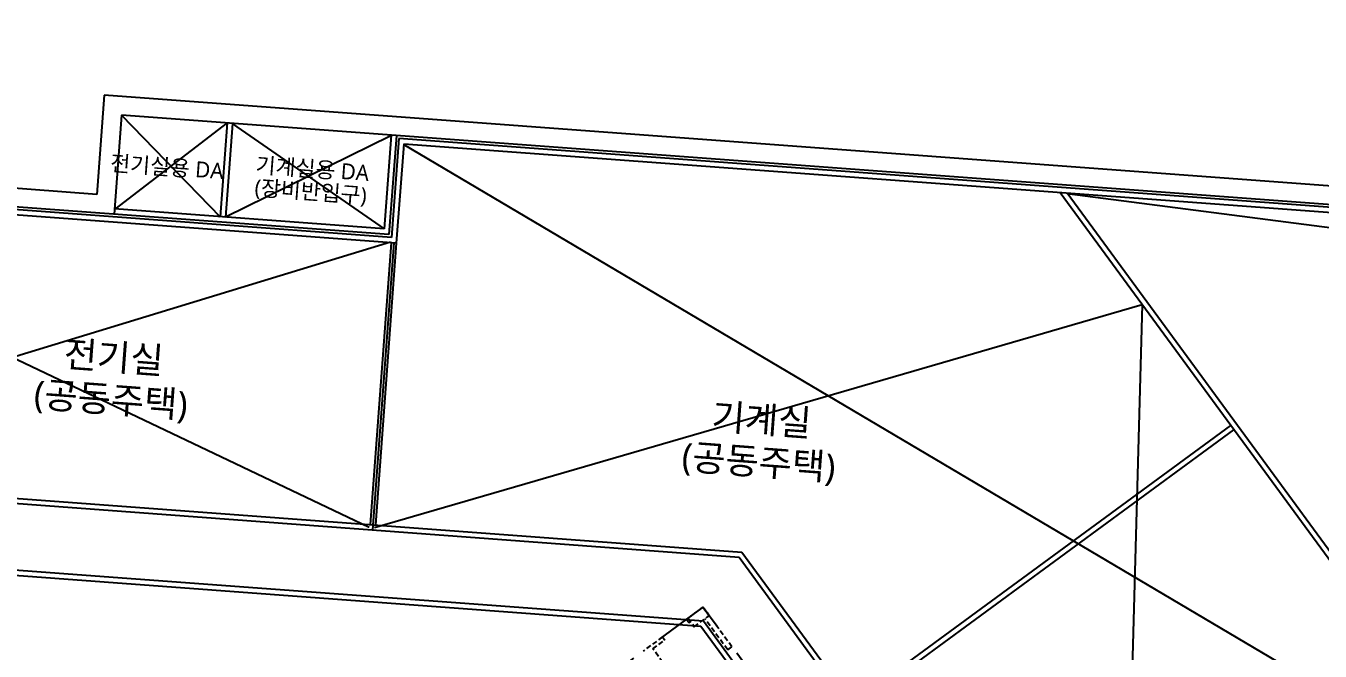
# Model space of a CAD drawing. Header units: millimetres. Extents: x 75184266 to 76346726, y -35077925 to -33679385.
# Drawn here: x 75433378 to 75482205, y -34513379 to -34489801 of the extents above; entities that cross this region are included whole.
import ezdxf
from ezdxf.enums import TextEntityAlignment as Align

# ---------------------------------------------------------------- set-up
doc = ezdxf.new("R2010")
doc.units = ezdxf.units.MM
doc.header["$LTSCALE"] = 50
doc.header["$MEASUREMENT"] = 0
doc.linetypes.add('HIDDEN2', pattern=[0.1875, 0.125, -0.0625])
doc.linetypes.add('XR-지하3층$0$H', pattern=[1.3, 0.8, -0.5])
doc.layers.add('건축', color=8, linetype='CONTINUOUS', plot=False)
doc.styles.add('XR-지하3층$0$맑은고딕', font='')
doc.styles.get('XR-지하3층$0$맑은고딕').set_extended_font_data('Malgun Gothic')

msp = doc.modelspace()

# ---------------------------------------------------------------- linework, layer by layer
at = {"layer": '건축', "ltscale": 1000}
for p, q in [((75436058, -34496155), (75350391, -34489801)), ((75542172, -34500265), (75436336, -34492416)), ((75541798, -34500939), (75436982, -34493165)), ((75447076, -34497674), (75411973, -34495071)), ((75446892, -34497460), (75436720, -34496706))]:
    msp.add_line(p, q, dxfattribs=at)
at = {"layer": '건축', "ltscale": 0.5}
for p, q in [((75436336, -34492416), (75436058, -34496155)), ((75436982, -34493165), (75436705, -34496905)), ((75436982, -34493165), (75440709, -34497002)), ((75440971, -34493461), (75436737, -34496707)), ((75441169, -34493501), (75446892, -34497460)), ((75447154, -34493920), (75446892, -34497460)), ((75447354, -34493935), (75447076, -34497674)), ((75447152, -34493945), (75440908, -34497016)), ((75447606, -34494261), (75489000, -34518743, 0)), ((75419423, -34495899), (75446334, -34508707)), ((75489008, -34518742), (75472403, -34496093)), ((75472661, -34496119, 0), (75507740, -34500669)), ((75489169, -34518624), (75472665, -34496113)), ((75447132, -34497954), (75418626, -34506652)), ((75446534, -34508721), (75475486, -34500310, 0)), ((75475486, -34500310, 0), (75474706, -34529222)), ((75419879, -34506838), (75460282, -34509834)), ((75419893, -34506638), (75460389, -34509642)), ((75427472, -34509908), (75458947, -34512242)), ((75460282, -34509834), (75474572, -34529326)), ((75460389, -34509642), (75474733, -34529208)), ((75427458, -34510107), (75458841, -34512435)), ((75458841, -34512435), (75472395, -34530923)), ((75458947, -34512242), (75472556, -34530804))]:
    msp.add_line(p, q, dxfattribs=at)
at = {"layer": '건축', "ltscale": 100}
for p, q in [((75440971, -34493461), (75440709, -34497002)), ((75441171, -34493476), (75440908, -34497016)), ((75447446, -34494042), (75447169, -34497782)), ((75447631, -34494256), (75447353, -34497996)), ((75541745, -34501036), (75447446, -34494042)), ((75541638, -34501228), (75447631, -34494256)), ((75447353, -34497996), (75411950, -34495370)), ((75447169, -34497782), (75411965, -34495171)), ((75447154, -34497981), (75446366, -34508602)), ((75447253, -34497988), (75446451, -34508809)), ((75447353, -34497996), (75446565, -34508617)), ((75464564, -34515336), (75478833, -34504875)), ((75464682, -34515498), (75478951, -34505036))]:
    msp.add_line(p, q, dxfattribs=at)
at = {"layer": '건축', "linetype": 'HIDDEN2', "ltscale": 30}
for p, q in [((75458399, -34512107), (75458923, -34511722)), ((75458923, -34511722), (75459071, -34511924)), ((75458294, -34512184), (75458383, -34512305)), ((75457391, -34512846), (75457479, -34512967)), ((75456947, -34513171), (75456665, -34513379)), ((75459856, -34513333), (75460017, -34513214)), ((75459856, -34513333), (75460017, -34513214))]:
    msp.add_line(p, q, dxfattribs=at)
at = {"layer": '건축', "linetype": 'XR-지하3층$0$H', "ltscale": 50}
msp.add_lwpolyline([(75465225, -34520314), (75458923, -34511722), (75451246, -34517353)], dxfattribs=at)
at = {"layer": '건축', "linetype": 'HIDDEN2', "ltscale": 30}
for points in [[(75458923, -34511722), (75458294, -34512184)], [(75460017, -34513214), (75458923, -34511722)], [(75458383, -34512305), (75458447, -34512257)], [(75459856, -34513333), (75458998, -34512163)], [(75457391, -34512846), (75456947, -34513171)], [(75457036, -34513292), (75457479, -34512967)], [(75458242, -34514937), (75457036, -34513292)]]:
    msp.add_lwpolyline(points, dxfattribs=at)
msp.add_lwpolyline([(75458923, -34511722), (75458358, -34512136), (75458595, -34512459), (75459159, -34512045)], close=True, dxfattribs=at)

# ---------------------------------------------------------------- texts
at = {"layer": '건축', "style": 'XR-지하3층$0$맑은고딕'}
for s, height, p in [('전기실용 DA', 600, (75438700, -34495115, 0)), ('기계실용 DA', 600, (75444189, -34495186, 0)), ('(장비반입구)', 600, (75444124, -34496071, 0)), ('전기실', 1000, (75436695, -34502278, 0)), ('(공동주택)', 1000, (75436584, -34503929, 0)), ('기계실', 1000, (75461136, -34504634, 0)), ('(공동주택)', 1000, (75461025, -34506285, 0))]:
    msp.add_text(s, height=height, rotation=355.7582, dxfattribs=at).set_placement(p, align=Align.MIDDLE)

doc.saveas('drawing.dxf')
